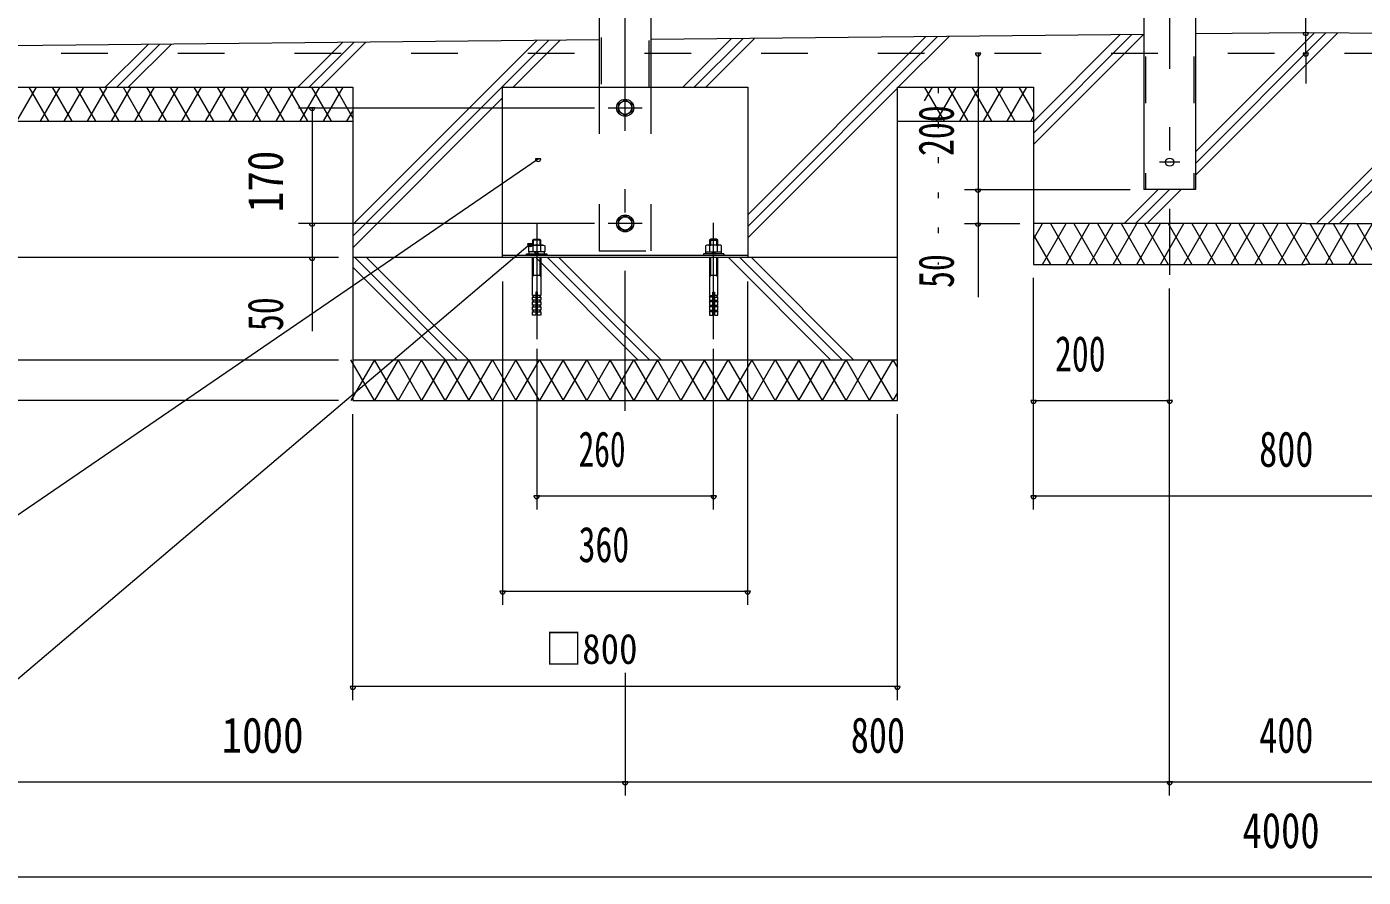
# Model space of a CAD drawing. Units: millimetres, scale not verified. Extents: x -37128 to 37128, y -14700 to 14700.
# Drawn here: x 20375 to 27249, y -3402 to 969 of the extents above; entities that cross this region are included whole.
import ezdxf
from ezdxf.enums import TextEntityAlignment as Align

# ---------------------------------------------------------------- set-up
doc = ezdxf.new("R2010")
doc.units = ezdxf.units.MM
doc.header["$LTSCALE"] = 60
for name, pattern in [('USER2', [10, 4, -6]), ('USER3', [24, 12, -5, 2, -5]), ('USER4', [3, 0.5, -2.5])]:
    doc.linetypes.add(name, pattern=pattern)
for name, color, linetype, lineweight in [('0-6_2-0BOLD', 7, 'Continuous', 18), ('0-7_2-1HIDDEN', 3, 'USER2', 18), ('0-8_2-2CENTER', 3, 'USER3', 18), ('0-9_2-4THIN', 4, 'Continuous', 18), ('0-A_2-5DIM', 3, 'Continuous', 18), ('0-B_2-6HATCH', 2, 'Continuous', 18), ('0-D_F-E_J_ADD', 3, 'USER4', 18)]:
    doc.layers.add(name, color=color, linetype=linetype, lineweight=lineweight)
doc.styles.add('ＭＳ ゴシック', font='')
doc.styles.get('ＭＳ ゴシック').set_extended_font_data('MS Gothic')

msp = doc.modelspace()

# ---------------------------------------------------------------- linework, layer by layer
at = {"layer": '0-6_2-0BOLD'}
for p, q in [((23586.48, 657.9), (23586.48, 6082.9)), ((23319.43, 5704.38), (23319.43, 657.9)), ((26119.43, 1415.61), (26119.43, 132.9)), ((26386.48, 1415.61), (26386.48, 132.9)), ((26119.43, 929.56), (23586.47, 904.23)), ((26952.95, 937.9), (26386.48, 932.23)), ((27519.42, 932.23), (26952.95, 937.9)), ((19952.95, 657.9), (22052.95, 657.9)), ((22052.95, 657.9), (22052.95, -952.1)), ((24852.95, 657.9), (25552.95, 657.9)), ((25552.95, 657.9), (25552.95, -252.1)), ((19952.95, 482.9), (22052.95, 482.9)), ((24852.95, 482.9), (25552.95, 482.9)), ((26386.48, 132.9), (26119.43, 132.9)), ((26952.95, -42.1), (25552.95, -42.1)), ((26952.96, -42.1), (28352.96, -42.1)), ((23886.95, -128.19), (23886.96, -153.4)), ((24082.95, -205.9), (22822.95, -205.9)), ((22958.47, -197.5), (22958.47, -187)), ((22977.34, -157.19), (22977.34, -186.99)), ((22987.45, -186.99), (22997.95, -197.5)), ((22997.95, -187), (23008.45, -197.49)), ((23018.57, -187), (23018.57, -157.19)), ((23037.43, -197.5), (23037.44, -187)), ((23868.48, -197.5), (23868.47, -187)), ((23887.34, -157.19), (23887.34, -186.99)), ((23897.46, -186.99), (23907.95, -197.5)), ((23907.95, -187), (23918.45, -197.49)), ((23928.57, -187), (23928.57, -157.19)), ((23947.44, -187), (23947.43, -197.5)), ((23960.45, -197.5), (23960.45, -205.9)), ((24852.95, -217.1), (22052.95, -217.1)), ((23928.95, -411.69), (23928.95, -217.1)), ((25552.95, -252.1), (26952.95, -252.1)), ((28352.96, -252.1), (26952.96, -252.1)), ((23018.95, -309.36), (22976.95, -309.36)), ((23928.95, -309.36), (23886.95, -309.36)), ((22981.15, -411.69), (22976.95, -420.09)), ((23928.95, -411.69), (23912.15, -411.69)), ((22981.15, -436.89), (22976.95, -445.29)), ((22981.15, -462.09), (22976.95, -470.49)), ((23018.95, -445.29), (23014.75, -436.89)), ((23018.95, -470.49), (23014.75, -462.09)), ((23912.15, -420.09), (23928.95, -420.09)), ((23924.75, -436.89), (23928.95, -445.29)), ((23924.75, -462.09), (23928.95, -470.49)), ((22981.15, -487.29), (22976.95, -495.69)), ((23886.95, -495.69), (23891.15, -487.29)), ((23924.75, -487.29), (23928.95, -495.69)), ((22052.95, -742.1), (24852.95, -742.1))]:
    msp.add_line(p, q, dxfattribs=at)
for points in [[(23319.42, 901.56), (19952.96, 867.9), (19952.96, 482.9)], [(22052.95, -952.1), (24852.95, -952.1), (24852.95, 657.9)], [(22822.95, -217.1), (22822.95, 657.9), (24082.95, 657.9), (24082.95, -217.1)], [(22976.95, -128.19), (22983.25, -121.89), (23012.65, -121.89), (23018.95, -128.19)], [(23018.95, -153.4), (23018.95, -128.19), (22976.95, -128.19), (22976.95, -153.4)], [(23928.95, -153.4), (23928.95, -128.19), (23922.65, -121.89), (23893.25, -121.89), (23886.95, -128.19), (23928.95, -128.19)], [(22945.45, -205.9), (22945.45, -197.49), (23050.45, -197.5), (23050.45, -205.9)], [(23960.45, -197.5), (23855.45, -197.49), (23855.45, -205.9)], [(22993.75, -411.69), (22976.95, -411.69), (22976.95, -217.1)], [(23018.95, -217.1), (23018.95, -411.69), (23002.15, -411.69)], [(23886.95, -217.1), (23886.95, -411.69), (23903.75, -411.69)], [(23018.95, -495.69), (23018.95, -512.49), (23002.15, -512.49), (23002.15, -394.89), (22993.75, -394.89), (22993.75, -512.49), (22976.95, -512.49), (22976.95, -495.69), (22993.75, -495.69)], [(23002.15, -420.09), (23018.95, -420.09), (23014.75, -411.69)], [(23903.75, -495.69), (23886.95, -495.69), (23886.95, -512.49), (23903.75, -512.49), (23903.75, -394.89)], [(23903.75, -420.09), (23886.95, -420.09), (23891.15, -411.69)], [(23903.75, -394.89), (23912.15, -394.89), (23912.15, -512.49), (23928.95, -512.49), (23928.95, -495.69), (23912.15, -495.69)], [(23912.15, -436.89), (23928.95, -436.89), (23928.95, -420.09), (23924.75, -411.69)], [(22993.75, -436.89), (22976.95, -436.89), (22976.95, -420.09), (22993.75, -420.09)], [(22993.75, -462.09), (22976.95, -462.09), (22976.95, -445.29), (22993.75, -445.29)], [(22993.75, -487.29), (22976.95, -487.29), (22976.95, -470.49), (22993.75, -470.49)], [(23018.95, -420.09), (23018.95, -436.89), (23002.15, -436.89)], [(23002.15, -445.29), (23018.95, -445.29), (23018.95, -462.09), (23002.15, -462.09)], [(23002.15, -470.49), (23018.95, -470.49), (23018.95, -487.29), (23002.15, -487.29)], [(23886.95, -420.09), (23886.95, -436.89), (23903.75, -436.89)], [(23903.75, -445.29), (23886.95, -445.29), (23891.15, -436.89)], [(23886.95, -445.29), (23886.95, -462.09), (23903.75, -462.09)], [(23903.75, -470.49), (23886.95, -470.49), (23891.15, -462.09)], [(23886.95, -470.49), (23886.95, -487.29), (23903.75, -487.29)], [(23912.15, -462.09), (23928.95, -462.09), (23928.95, -445.29), (23912.15, -445.29)], [(23912.15, -487.29), (23928.95, -487.29), (23928.95, -470.49), (23912.15, -470.49)], [(23002.15, -495.69), (23018.95, -495.69), (23014.75, -487.29)]]:
    msp.add_lwpolyline(points, dxfattribs=at)
for points in [[(23417.95, 573.11), (23452.95, 593.31), (23487.95, 573.11), (23487.95, 532.69), (23452.96, 512.48), (23417.95, 532.69)], [(23417.95, -62.31), (23417.95, -21.89), (23452.95, -1.69), (23487.95, -21.89), (23487.95, -62.31), (23452.96, -82.52)], [(23039.18, -187), (22956.72, -187), (22956.72, -157.19), (22963.31, -153.4), (23032.6, -153.4), (23039.18, -157.19)], [(23942.6, -153.4), (23873.3, -153.4), (23866.72, -157.19), (23866.72, -187), (23949.17, -187), (23949.17, -157.19)]]:
    msp.add_lwpolyline(points, close=True, dxfattribs=at)
for centre, radius in [((23452.95, 552.9), 43.75), ((23452.95, 552.9), 34.3), ((26252.95, 272.9), 21), ((23452.95, -42.1), 43.75), ((23452.95, -42.1), 34.3)]:
    msp.add_circle(centre, radius, dxfattribs=at)
for centre, radius, start, end in [((22967.03, -169.29), 15.89, 49.57169, 90), ((22997.95, -211.27), 57.88, 69.1357, 110.8643), ((23028.87, -169.29), 15.89, 90, 130.43115), ((23877.04, -169.29), 15.89, 49.57169, 90), ((23907.95, -211.27), 57.88, 69.1357, 110.8643), ((23938.87, -169.29), 15.89, 90, 130.43115)]:
    msp.add_arc(centre, radius, start, end, dxfattribs=at)
at = {"layer": '0-7_2-1HIDDEN'}
for p, q in [((23576.68, 657.9), (23576.68, 6082.9)), ((23329.23, 5714.18), (23329.23, 657.9)), ((26129.23, 1415.61), (26129.23, 132.9)), ((26376.68, 1415.61), (26376.68, 132.9)), ((19952.95, 832.9), (33952.95, 832.9))]:
    msp.add_line(p, q, dxfattribs=at)
msp.add_lwpolyline([(23319.43, 657.9), (23319.43, -182.1), (23586.48, -182.1), (23586.48, 657.9)], dxfattribs=at)
at = {"layer": '0-8_2-2CENTER'}
for p, q in [((23452.95, -1005.48), (23452.95, 8168.6)), ((26252.95, 7232.71), (26252.95, -305.48)), ((23365.45, 552.9), (23540.45, 552.9)), ((26305.45, 272.9), (26200.45, 272.9)), ((22997.95, -39.05), (22997.95, -637.44)), ((23540.45, -42.1), (23365.45, -42.1)), ((23907.95, -637.44), (23907.95, -39.05))]:
    msp.add_line(p, q, dxfattribs=at)
at = {"layer": '0-9_2-4THIN'}
for p, q in [((22981.15, -153.4), (22981.15, -123.99)), ((23014.75, -123.99), (23014.75, -153.4)), ((23891.15, -123.99), (23891.15, -153.4)), ((23924.75, -153.4), (23924.75, -123.99))]:
    msp.add_line(p, q, dxfattribs=at)
for points in [[(22976.95, -316.63), (22981.16, -309.36), (22981.15, -217.1)], [(23014.75, -217.1), (23014.75, -309.36), (23018.95, -316.64)], [(23891.15, -217.1), (23891.16, -309.36), (23886.95, -316.63)], [(23928.95, -316.64), (23924.75, -309.36), (23924.75, -217.1)]]:
    msp.add_lwpolyline(points, dxfattribs=at)
at = {"layer": '0-A_2-5DIM'}
for p, q in [((26952.95, 937.9), (26952.95, 1322.07)), ((26966.95, 937.9), (26938.95, 937.9)), ((26952.95, 832.9), (26952.95, 937.9)), ((25281.72, 832.9), (25253.72, 832.9)), ((25267.72, 832.9), (25267.72, 132.9)), ((26966.95, 832.9), (26938.95, 832.9)), ((26952.95, 832.9), (26952.95, 677.19)), ((21772.95, 552.9), (23295.45, 552.9)), ((21856.95, 552.9), (21828.95, 552.9)), ((21842.95, 552.9), (21842.95, -595.1)), ((23019.15, 290.76), (22991.15, 290.76)), ((25197.72, 132.9), (26049.43, 132.9)), ((25281.72, 132.9), (25253.72, 132.9)), ((25267.72, 132.9), (25267.72, -42.1)), ((23295.45, -42.1), (21772.95, -42.1)), ((21856.95, -42.1), (21828.95, -42.1)), ((25197.72, -42.1), (25482.95, -42.1)), ((25281.72, -42.1), (25253.72, -42.1)), ((25267.72, -42.1), (25267.72, -420.1)), ((22979.04, -146.58), (22951.04, -146.58)), ((21977.95, -217.1), (17887.94, -217.1)), ((21856.95, -217.1), (21828.95, -217.1)), ((22822.95, -340.94), (22822.95, -2002.1)), ((24082.95, -2002.1), (24082.95, -340.94)), ((25552.95, -1512.1), (25552.95, -322.1)), ((26252.95, -2982.09), (26252.95, -375.48)), ((22997.95, -685.99), (22997.95, -1512.1)), ((23907.95, -1512.1), (23907.95, -685.99)), ((17397.93, -742.09), (21977.95, -742.09)), ((21977.95, -952.09), (17397.93, -952.09)), ((25566.95, -952.1), (25538.95, -952.1)), ((25552.95, -952.1), (26252.95, -952.1)), ((26266.95, -952.1), (26238.95, -952.1)), ((22052.95, -2492.1), (22052.95, -1022.1)), ((24852.95, -2492.1), (24852.95, -1022.09)), ((23011.95, -1442.1), (22983.95, -1442.1)), ((22997.95, -1442.1), (23907.95, -1442.1)), ((23921.95, -1442.1), (23893.95, -1442.1)), ((25566.95, -1442.1), (25538.95, -1442.1)), ((25552.95, -1442.1), (28352.96, -1442.1)), ((22836.95, -1932.1), (22808.95, -1932.1)), ((22822.95, -1932.1), (24082.95, -1932.1)), ((24096.95, -1932.1), (24068.95, -1932.1)), ((23452.95, -2352.1), (23452.95, -2982.1)), ((22066.95, -2422.1), (22038.95, -2422.1)), ((24852.95, -2422.1), (22052.95, -2422.1)), ((24866.95, -2422.1), (24838.95, -2422.1)), ((19952.96, -2912.09), (23452.95, -2912.09)), ((23466.95, -2912.09), (23438.95, -2912.09)), ((23452.95, -2912.09), (26252.95, -2912.09)), ((26266.95, -2912.09), (26238.95, -2912.09)), ((26252.95, -2912.09), (27652.94, -2912.09)), ((33952.95, -3402.09), (19952.95, -3402.09))]:
    msp.add_line(p, q, dxfattribs=at)
for points in [[(16697.96, -2107.1), (19497.96, -2107.1), (23005.15, 290.76)], [(17537.95, -3087.1), (19497.96, -3087.1), (22965.04, -146.58)]]:
    msp.add_lwpolyline(points, dxfattribs=at)
for centre in [(26952.95, 937.9), (25267.72, 832.9), (26952.95, 832.9), (21842.95, 552.9), (23005.15, 290.76), (25267.72, 132.9), (21842.95, -42.1), (25267.72, -42.1), (22965.04, -146.58), (21842.95, -217.1), (25552.95, -952.1), (26252.95, -952.1), (22997.95, -1442.1), (23907.95, -1442.1), (25552.95, -1442.1), (22822.95, -1932.1), (24082.95, -1932.1), (22052.95, -2422.1), (24852.95, -2422.1), (23452.95, -2912.09), (26252.95, -2912.09)]:
    msp.add_arc(centre, 14, 180, 0, dxfattribs=at)
at = {"layer": '0-B_2-6HATCH'}
for p, q in [((23059.22, 898.96), (22052.95, -107.31)), ((22052.95, -47.91), (22999.23, 898.36)), ((22877.56, 657.9), (23119.22, 899.56)), ((23748.72, 657.9), (23999.18, 908.36)), ((24059.17, 908.96), (23808.11, 657.9)), ((23867.51, 657.9), (24119.17, 909.56)), ((24082.95, -57.21), (25059.12, 918.96)), ((24999.12, 918.36), (24082.95, 2.19)), ((24857.46, 657.9), (25119.12, 919.56)), ((25552.95, 363.45), (26119.06, 929.56)), ((25552.95, 422.85), (26059.06, 928.96)), ((25552.95, 482.24), (25999.07, 928.36)), ((26386.48, 325.82), (26998.1, 937.45)), ((26386.48, 266.42), (27056.91, 936.86)), ((26386.48, 207.03), (27115.72, 936.27)), ((20778.87, 657.9), (20999.33, 878.36)), ((21059.33, 878.96), (20838.26, 657.9)), ((21119.32, 879.56), (20897.66, 657.9)), ((21768.82, 657.9), (21999.28, 888.36)), ((22059.28, 888.96), (21828.21, 657.9)), ((21887.61, 657.9), (22119.27, 889.56)), ((20324.96, 482.9), (20426, 657.9)), ((20385.59, 657.9), (20486.62, 482.9)), ((20446.21, 482.9), (20547.24, 657.9)), ((20506.83, 657.9), (20607.87, 482.9)), ((20567.45, 482.9), (20668.49, 657.9)), ((20628.07, 657.9), (20729.11, 482.9)), ((20688.7, 482.9), (20789.73, 657.9)), ((20850.36, 482.9), (20749.32, 657.9)), ((20910.98, 657.9), (20809.94, 482.9)), ((20870.56, 657.9), (20971.6, 482.9)), ((20931.18, 482.9), (21032.22, 657.9)), ((20991.8, 657.9), (21092.84, 482.9)), ((21052.43, 482.9), (21153.46, 657.9)), ((21113.05, 657.9), (21214.09, 482.9)), ((21173.67, 482.9), (21274.71, 657.9)), ((21234.3, 657.9), (21335.33, 482.9)), ((21294.91, 482.9), (21395.95, 657.9)), ((21355.54, 657.9), (21456.57, 482.9)), ((21416.16, 482.9), (21517.19, 657.9)), ((21476.78, 657.9), (21577.82, 482.9)), ((21537.4, 482.9), (21638.44, 657.9)), ((21598.02, 657.9), (21699.06, 482.9)), ((21658.65, 482.9), (21759.68, 657.9)), ((21820.3, 482.9), (21719.27, 657.9)), ((21880.93, 657.9), (21779.89, 482.9)), ((21840.51, 657.9), (21941.55, 482.9)), ((21901.13, 482.9), (22002.17, 657.9)), ((21961.75, 657.9), (22052.95, 499.95)), ((24082.95, -116.6), (24852.95, 653.39)), ((24993.04, 588.24), (25033.26, 657.9)), ((24993.04, 657.57), (25093.88, 482.9)), ((25053.47, 482.9), (25154.5, 657.9)), ((25114.09, 657.9), (25215.13, 482.9)), ((25174.71, 482.9), (25275.75, 657.9)), ((25235.34, 657.9), (25336.37, 482.9)), ((25295.95, 482.9), (25396.99, 657.9)), ((25356.58, 657.9), (25457.61, 482.9)), ((25417.2, 482.9), (25518.24, 657.9)), ((25477.82, 657.9), (25552.95, 527.77)), ((22052.95, -166.71), (22822.95, 603.29)), ((22022.38, 482.9), (22052.95, 535.85)), ((25538.44, 482.9), (25552.95, 508.03)), ((27008.51, -42.1), (27519.42, 468.81)), ((27067.9, -42.1), (27519.42, 409.41)), ((27127.3, -42.1), (27519.42, 350.02)), ((26018.56, -42.1), (26193.56, 132.9)), ((26077.95, -42.1), (26252.95, 132.9)), ((26137.35, -42.1), (26312.35, 132.9)), ((25552.95, -121.97), (25599.07, -42.1)), ((25599.07, -252.1), (25720.31, -42.1)), ((25639.48, -42.1), (25760.73, -252.1)), ((25720.31, -252.1), (25841.55, -42.1)), ((25760.73, -42.1), (25881.97, -252.1)), ((25841.56, -252.1), (25962.8, -42.1)), ((25881.97, -42.1), (26003.21, -252.1)), ((25962.8, -252.1), (26084.04, -42.1)), ((26003.21, -42.1), (26124.46, -252.1)), ((26084.04, -252.1), (26205.29, -42.1)), ((26124.46, -42.1), (26245.7, -252.1)), ((26205.29, -252.1), (26326.53, -42.1)), ((26245.7, -42.1), (26366.94, -252.1)), ((26326.53, -252.1), (26447.77, -42.1)), ((26366.94, -42.1), (26488.19, -252.1)), ((26447.77, -252.1), (26569.02, -42.1)), ((26488.19, -42.1), (26609.43, -252.1)), ((26569.02, -252.1), (26690.26, -42.1)), ((26609.43, -42.1), (26730.67, -252.1)), ((26690.26, -252.1), (26811.5, -42.1)), ((26730.67, -42.1), (26851.92, -252.1)), ((26811.5, -252.1), (26932.75, -42.1)), ((26851.92, -42.1), (26973.16, -252.1)), ((26932.75, -252.1), (27053.99, -42.1)), ((26973.16, -42.1), (27094.4, -252.1)), ((27053.99, -252.1), (27175.23, -42.1)), ((27094.41, -42.1), (27215.65, -252.1)), ((27175.24, -252.1), (27296.48, -42.1)), ((27215.65, -42.1), (27336.89, -252.1)), ((25552.95, -102.22), (25639.48, -252.1)), ((22052.95, -266.19), (22528.86, -742.1)), ((22588.26, -742.1), (22063.26, -217.1)), ((22122.66, -217.1), (22647.66, -742.1)), ((23518.81, -742.1), (22993.81, -217.1)), ((23053.21, -217.1), (23578.21, -742.1)), ((23637.6, -742.1), (23112.6, -217.1)), ((24508.76, -742.1), (23983.76, -217.1)), ((24043.16, -217.1), (24568.16, -742.1)), ((24627.55, -742.1), (24102.55, -217.1)), ((22163.83, -952.1), (22042.58, -742.1)), ((22163.83, -742.1), (22042.59, -952.1)), ((22285.07, -952.1), (22163.83, -742.1)), ((22285.07, -742.1), (22163.83, -952.1)), ((22406.31, -952.1), (22285.07, -742.1)), ((22406.32, -742.1), (22285.07, -952.1)), ((22527.56, -952.1), (22406.31, -742.1)), ((22527.56, -742.1), (22406.32, -952.1)), ((22527.56, -742.1), (22648.8, -952.1)), ((22648.81, -952.1), (22770.05, -742.1)), ((22770.04, -742.1), (22891.29, -952.1)), ((23133.78, -742.1), (23012.54, -952.1)), ((23255.02, -952.1), (23133.78, -742.1)), ((23133.78, -952.1), (23255.02, -742.1)), ((23255.02, -742.1), (23376.26, -952.1)), ((23376.27, -952.1), (23497.51, -742.1)), ((23497.51, -742.1), (23618.75, -952.1)), ((23618.75, -952.1), (23740, -742.1)), ((23740, -742.1), (23861.24, -952.1)), ((24346.21, -952.1), (24467.46, -742.1)), ((24588.7, -952.1), (24467.46, -742.1)), ((24467.46, -952.1), (24588.7, -742.1)), ((24709.95, -952.1), (24588.7, -742.1)), ((24588.7, -952.1), (24709.95, -742.1)), ((24831.19, -952.1), (24709.95, -742.1)), ((24709.95, -952.1), (24831.19, -742.1)), ((24852.95, -779.78), (24831.2, -742.1)), ((24831.2, -952.1), (24852.95, -914.41))]:
    msp.add_line(p, q, dxfattribs=at)
for points in [[(22770.04, -952.1), (22648.8, -742.1), (22527.56, -952.1)], [(23012.53, -952.1), (22891.29, -742.1), (22770.05, -952.1)], [(22891.29, -952.1), (23012.53, -742.1), (23133.78, -952.1)], [(23497.51, -952.1), (23376.27, -742.1), (23255.02, -952.1)], [(23740, -952.1), (23618.75, -742.1), (23497.51, -952.1)], [(23982.48, -952.1), (23861.24, -742.1), (23740, -952.1)], [(23861.24, -952.1), (23982.48, -742.1), (24103.72, -952.1)], [(24224.97, -952.1), (24103.73, -742.1), (23982.48, -952.1)], [(24103.73, -952.1), (24224.97, -742.1), (24346.21, -952.1)], [(24467.46, -952.1), (24346.21, -742.1), (24224.97, -952.1)]]:
    msp.add_lwpolyline(points, dxfattribs=at)
at = {"layer": '0-D_F-E_J_ADD'}
msp.add_line((25062.95, 657.9), (25062.95, -252.1), dxfattribs=at)

# ---------------------------------------------------------------- texts
at = {"layer": '0-A_2-5DIM', "color": 7, "style": 'ＭＳ ゴシック'}
for s, width, p in [('200', 0.7, (25197.72, 304.73)), ('170', 0.85, (21748.08, 15.65)), ('50', 0.7, (25197.72, -373.5)), ('50', 0.7, (21748.08, -595.1))]:
    msp.add_text(s, height=182.3, rotation=90, dxfattribs=dict(at, width=width)).set_placement(p, align=Align.BOTTOM_LEFT)
for s, height, width, p in [('200', 182.3, 0.7, (25663.2, -857.23)), ('260', 182.3, 0.65, (23213.2, -1347.23)), ('800', 182.3, 0.75, (26713.21, -1347.23)), ('360', 182.3, 0.7, (23213.2, -1837.23)), ('□800', 155, 0.9, (23041.7, -2352.1)), ('1000', 182.3, 0.85, (21377.46, -2817.22)), ('800', 182.3, 0.75, (24613.2, -2817.22)), ('400', 182.3, 0.75, (26713.2, -2817.22)), ('4000', 182.3, 0.8, (26627.45, -3307.22))]:
    msp.add_text(s, height=height, dxfattribs=dict(at, width=width)).set_placement(p, align=Align.BOTTOM_LEFT)

doc.saveas('drawing.dxf')
